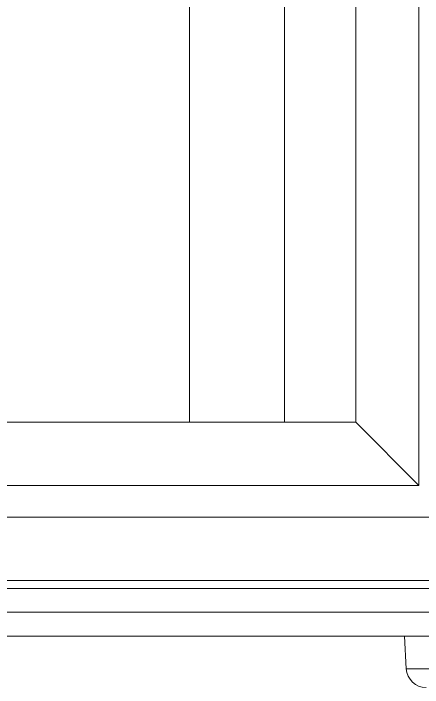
# Model space of a CAD drawing. Header units: millimetres. Extents: x 1177 to 4147, y 93 to 2194.
# Drawn here: x 1899.2 to 1950.9, y 1335.4 to 1420.5 of the extents above; entities that cross this region are included whole.
import ezdxf

# ---------------------------------------------------------------- set-up
doc = ezdxf.new("R2010")
doc.units = ezdxf.units.MM
doc.header["$LTSCALE"] = 0.1
doc.layers.get('0').update_dxf_attribs({"lineweight": 13})

msp = doc.modelspace()

# ---------------------------------------------------------------- linework, layer by layer
for p, q in [((1921.49, 1468.895), (1921.49, 1368.895)), ((1933.49, 1368.895), (1933.49, 1468.895)), ((1942.49, 1460.895), (1942.49, 1368.895)), ((1950.49, 1460.895), (1950.49, 1360.895)), ((1682.49, 1368.895), (1942.49, 1368.895)), ((1942.49, 1368.895), (1950.49, 1360.895)), ((1864.99, 1360.895), (1950.49, 1360.895)), ((2023.177, 1356.895), (1864.99, 1356.895)), ((1598.49, 1348.895), (2026.49, 1348.895)), ((1597.49, 1347.895), (2027.49, 1347.895)), ((2027.49, 1344.895), (1597.49, 1344.895)), ((2024.49, 1341.895), (1600.49, 1341.895)), ((1948.674, 1341.895), (1948.89, 1337.764)), ((1986.09, 1337.764), (1948.89, 1337.764))]:
    msp.add_line(p, q)
msp.add_arc((1951.387, 1337.895), 2.5, 183, 270)

doc.saveas('drawing.dxf')
